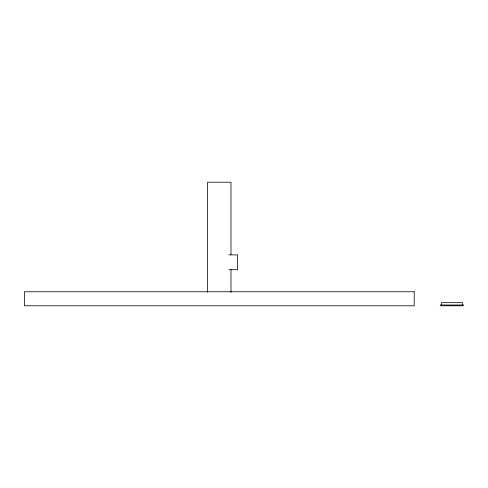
<?xml version="1.0" encoding="UTF-8"?>
<svg xmlns="http://www.w3.org/2000/svg" width="488" height="488" viewBox="0 0 488 488"><rect width="100%" height="100%" fill="white"/><g stroke="black" fill="none" stroke-linecap="round" stroke-linejoin="round"><path stroke-width="0.73" d="M228.915 254.889L237.619 254.889L237.619 269.705L228.915 269.705M440.213 305.006L463.6 305.006M440.213 305.787L463.6 305.787M462.429 305.159L462.429 302.664L441.378 302.664L441.378 305.159M230.989 254.766L230.989 182.213L207.601 182.213L207.601 292.324M230.989 269.498L230.989 292.312M414.214 291.751L24.4 291.751L24.4 305.787L414.214 305.787L414.214 291.751"/></g></svg>
